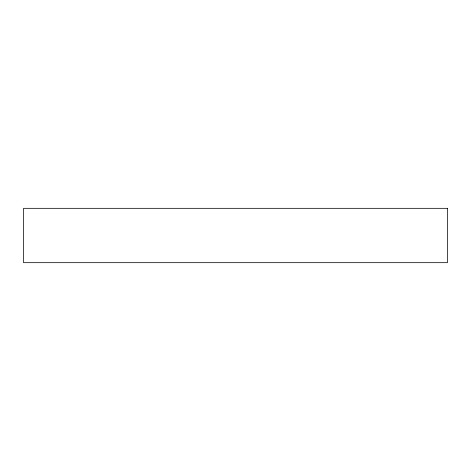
<?xml version="1.0" encoding="UTF-8"?>
<svg xmlns="http://www.w3.org/2000/svg" width="471" height="471" viewBox="0 0 471 471"><rect width="100%" height="100%" fill="white"/><g stroke="black" fill="none" stroke-linecap="round" stroke-linejoin="round"><path stroke-width="0.71" d="M447.45 208.329L23.55 208.329L23.55 262.671L447.45 262.671L447.45 208.329"/></g></svg>
